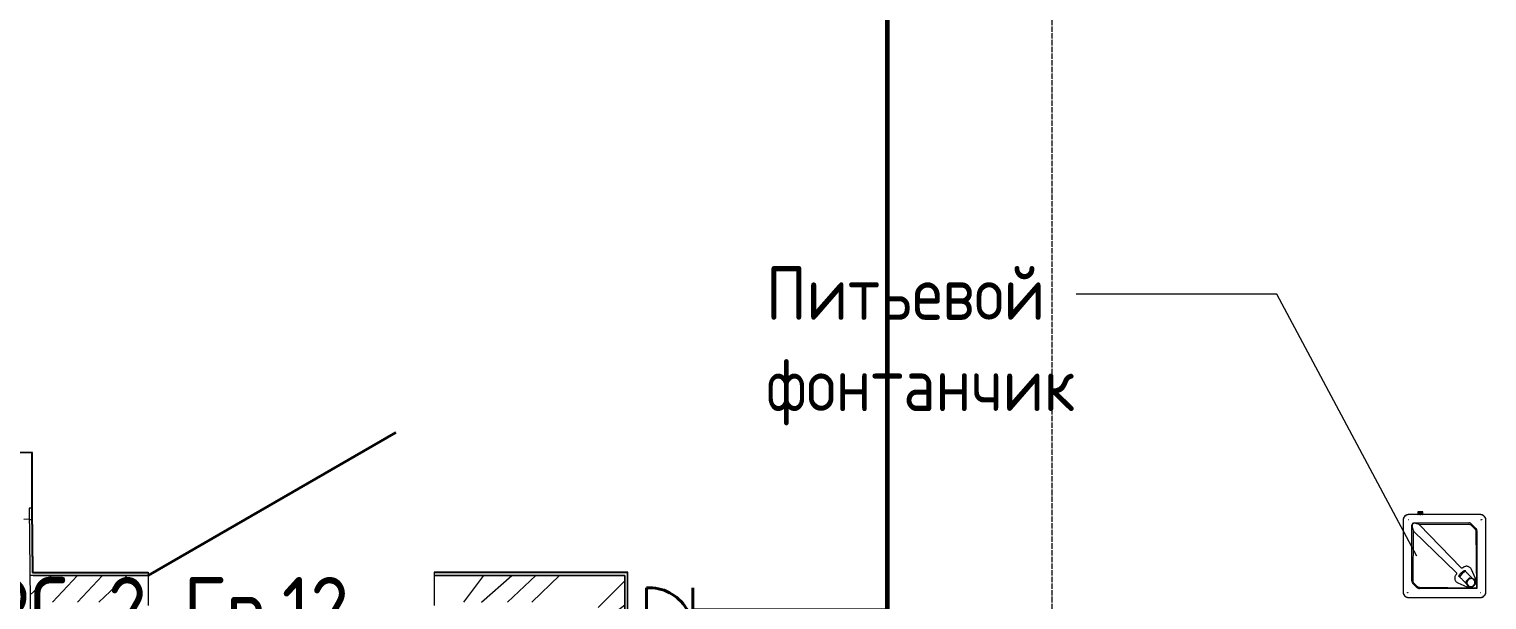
# Model space of a CAD drawing. Header units: millimetres. Extents: x -32 to 417638015, y -35 to 175284279.
# Drawn here: x 417432689 to 417438144, y 175240235 to 175242370 of the extents above; entities that cross this region are included whole.
import ezdxf
from ezdxf import colors
from ezdxf.entities.mleader import LeaderData, LeaderLine
from ezdxf.math import Vec2, Vec3

# ---------------------------------------------------------------- set-up
doc = ezdxf.new("R2010")
doc.units = ezdxf.units.MM
doc.linetypes.add('ADSK_Линия сетки', pattern=[25, 20, -2.5, 0, -2.5])
for name, color, linetype, lineweight in [('_ЭМ_гофра', 5, 'Continuous', 60), ('Аннотация', 7, 'Continuous', 18), ('Двери', 7, 'Continuous', 9), ('Оси', 253, 'Continuous', 9), ('Сантехника', 7, 'Continuous', 18), ('Стены отделка', 7, 'Continuous', 30), ('Стены штриховка', 7, 'Continuous', 9), ('ШТРИХОВКА', 252, 'Continuous', 15), ('ЭМ', 5, 'Continuous', 40), ('ЭОМ_Кабель Быт. розеток', 5, 'Continuous', 30)]:
    doc.layers.add(name, color=color, linetype=linetype, lineweight=lineweight)
doc.layers.add('_ЭМ_Надписи', color=7, linetype='Continuous')
doc.styles.add('GOST Common_5', font='GOST_Common.ttf', dxfattribs={"width": 0.9, "height": 200})
doc.styles.add('ЭОМ', font='isocpeur.ttf', dxfattribs={"width": 0.85, "height": 250})

# ---------------------------------------------------------------- blocks, each defined once
blk = doc.blocks.new('План 4 этажа')
at = {"layer": 'Стены штриховка'}
h = blk.add_hatch(dxfattribs=at)
h.set_pattern_fill('ANSI34', color=8, scale=20)
h.set_pattern_definition([(45, (591.9394108331762, 243.9018102923292), (-269.4076836320746, 269.4076836320746), []), (45, (681.7420108331135, 243.9018102923292), (-269.4076836320746, 269.4076836320746), []), (45, (771.5446108331671, 243.9018102923292), (-269.4076836320746, 269.4076836320746), []), (45, (861.3474108331138, 243.9018102923292), (-269.4076836320746, 269.4076836320746), [])])
h.paths.add_polyline_path([(42973.69537973148, 8870.958765830204), (42531.36132129678, 8870.833660531032), (42531.36132129678, 8770.83366053109), (42973.69537973148, 8770.958765830263)])
h.paths.add_polyline_path([(44756.93941083318, 5663.901810292213), (44756.93941083329, 8870.958765830204), (44043.69537973148, 8870.958765830204), (44043.69537973148, 8770.958765830204), (44656.93941083318, 8770.958765830263), (44656.93941083318, 5663.901810292213)])
at = {"layer": 'Аннотация', "color": 8, "lineweight": 9}
for p, q in [((46847.35426057724, 9922.643614792905), (46446.47798351443, 9922.643614792905)), ((47197.5884294596, 9922.643614792905), (46847.35426057724, 9922.643614792905)), ((47720.8360222429, 8942.877753503679), (47197.5884294596, 9922.643614792905))]:
    blk.add_line(p, q, dxfattribs=at)
at = {"layer": 'Двери', "color": 8, "lineweight": 30}
blk.add_line((42973.69537973147, 8870.958765831136), (43900.34256178082, 9405.958765831136), dxfattribs=at)
at = {"layer": 'Оси', "color": 8, "linetype": 'ADSK_Линия сетки'}
blk.add_line((46356.50476387143, -3353.100552087533), (46356.50476387149, 43019.4890366235), dxfattribs=at)
at = {"layer": 'Сантехника', "color": 8}
for p, q in [((47669.4394108335, 9077.330615397193), (47669.4394108335, 8809.330615397193)), ((47688.07399762272, 9080.330615397193), (47689.93270221901, 9080.330615397193)), ((47958.4394108335, 9098.330615397193), (47690.4394108335, 9098.330615397193)), ((47702.81441083344, 8849.543818832783), (47702.81441083344, 9059.080615397252)), ((47704.01224320444, 9059.080615397252), (47704.01224320444, 9051.148549037112)), ((47711.0644108334, 9067.330615397252), (47915.85120739783, 9067.330615397252)), ((47714.68949812474, 9066.13278302626), (47711.0644108334, 9066.13278302626)), ((47711.26752301678, 9067.330615397252), (47712.46535538778, 9066.13278302626)), ((47712.46535538778, 9066.13278302626), (47711.26752301678, 9067.330615397252)), ((47729.94067377201, 9061.073029922845), (47717.77418615243, 9065.737116439734)), ((47724.4114566218, 9098.376626321988), (47722.93773606343, 9098.376626321988)), ((47724.20648606343, 9098.376626321988), (47725.51022635285, 9098.376626321988)), ((47731.18773606343, 9098.376626321988), (47728.43773606343, 9098.376626321988)), ((47729.94067377201, 9061.073029922845), (47915.85120739783, 9062.690046191972)), ((47886.38490000137, 8899.69820061361), (47729.94067377201, 9061.073029922845)), ((47731.73773606343, 9098.376626321988), (47736.13773606344, 9098.376626321988)), ((47731.73773606343, 9098.376626321988), (47736.13773606344, 9098.376626321988)), ((47739.43773606343, 9098.376626321988), (47736.68773606343, 9098.376626321988)), ((47742.36524577402, 9098.376626321988), (47743.66898606344, 9098.376626321988)), ((47744.93773606343, 9098.376626321988), (47743.46401550507, 9098.376626321988)), ((47922.53068417865, 9060.010092178069), (47938.96446651001, 9044.017467638245)), ((47925.75070233444, 9063.230110333825), (47941.96390577004, 9047.016906898236)), ((47961.43941083339, 9077.837324011605), (47961.43941083339, 9079.696028607897)), ((47962.31683597031, 9080.330615397193), (47963.92270426979, 9080.330615397193)), ((47964.17104632364, 9079.704736379208), (47964.17104632364, 9078.529395628837)), ((47979.4394108335, 8809.330615397193), (47979.4394108335, 9077.330615397193)), ((47704.40790979093, 9048.063861009374), (47708.99451195255, 9036.099494951253)), ((47707.05750907102, 8849.543818832783), (47708.99451195255, 9036.099494951253)), ((47708.99451195255, 9036.099494951253), (47868.31782506147, 8881.63112567371)), ((47941.92081907573, 9037.117411961663), (47944.1771549759, 8823.592871254717)), ((47946.06441083343, 9037.117411961663), (47946.06441083343, 8821.705615397193)), ((47940.03312063161, 8860.00789897982), (47925.05463570957, 8893.425708352122)), ((47720.75311933238, 8825.80612046062), (47706.91491589683, 8839.644323896151)), ((47723.49578621777, 8828.548787345993), (47709.84629930612, 8842.575707305456)), ((47874.38850410442, 8842.801398163487), (47907.78809972543, 8827.792603750597)), ((47878.88092116405, 8866.906422116619), (47881.84981331697, 8863.937529963674)), ((47882.06454978615, 8864.142843279464), (47878.96669950298, 8866.827648686653)), ((47899.13004657122, 8847.426776223874), (47891.1908915752, 8855.365931219887)), ((47900.66492023759, 8845.891902557516), (47899.13004657122, 8847.426776223874)), ((47909.8226033446, 8836.734219450504), (47900.66492023759, 8845.891902557516)), ((47903.8324962671, 8885.920212913828), (47900.86360411417, 8888.889105066715)), ((47900.94237754408, 8888.803326727706), (47903.62718295126, 8885.705476444564)), ((47910.00194158003, 8832.993477525713), (47905.78482707438, 8848.500722575118)), ((47906.03739179722, 8849.45478490513), (47917.47173252467, 8861.448058198614)), ((47906.93575221371, 8847.349797435803), (47911.15286671937, 8831.842552386399)), ((47918.62265766402, 8860.297133059299), (47907.18831693656, 8848.303859765816)), ((47911.51271395814, 8877.470515708206), (47914.80771906765, 8874.175510598696)), ((47912.40409501083, 8876.579134655534), (47920.34325000682, 8868.639979659463)), ((47918.41431690253, 8861.747566155915), (47934.21549795091, 8858.311244440672)), ((47935.36642309024, 8857.160319301358), (47919.56524204186, 8860.5966410166)), ((47920.34325000682, 8868.639979659463), (47921.87812367319, 8867.105105993105)), ((47921.87812367319, 8867.105105993105), (47930.83813169513, 8858.145097971137)), ((47928.57232135472, 8828.066033730283), (47940.01467010003, 8840.067706488946)), ((47935.82096514865, 8856.913363752537), (47934.6700400093, 8858.06428889191)), ((47940.26723482287, 8841.021768818959), (47936.05644274526, 8856.505764928646)), ((47684.70777534325, 8808.131835165608), (47684.70777534325, 8806.956494415179)), ((47686.56198569662, 8806.330615397252), (47684.95611739714, 8806.330615397252)), ((47687.43941083344, 8808.823906782782), (47687.43941083344, 8806.96520218649)), ((47690.4394108335, 8788.330615397193), (47958.4394108335, 8788.330615397193)), ((47944.1771549759, 8823.592871254717), (47730.65261426899, 8825.489386427915)), ((47946.06441083343, 8821.705615397193), (47730.65261426899, 8821.705615397193)), ((47910.2319426846, 8832.59535820986), (47911.38286782395, 8831.444433070545)), ((47911.82683861749, 8831.203220956028), (47927.62973697687, 8827.766525772982)), ((47944.1771549759, 8823.592871254717), (47946.06441083343, 8821.705615397193)), ((47960.80482404413, 8806.330615397252), (47958.94611944786, 8806.330615397252))]:
    blk.add_line(p, q, dxfattribs=at)
at = {"layer": 'Сантехника', "color": 8, "lineweight": 9}
for p, q in [((47724.20648606349, 9108.401040615223), (47724.80507774054, 9107.802448938193)), ((47733.93773606343, 9108.401040615223), (47724.20648606343, 9108.401040615223)), ((47724.80507774054, 9107.802448938193), (47724.20648606349, 9107.203857261164)), ((47724.20648606349, 9107.203857261164), (47724.80507774054, 9106.605265584076)), ((47733.93773606343, 9107.203857261105), (47724.20648606343, 9107.203857261105)), ((47724.80507774054, 9106.605265584076), (47724.20648606349, 9106.006673907046)), ((47724.20648606349, 9106.006673907046), (47724.80507774054, 9105.408082230017)), ((47733.93773606343, 9106.006673907046), (47724.20648606343, 9106.006673907046)), ((47724.80507774054, 9105.408082230017), (47724.20648606349, 9104.809490552929)), ((47724.20648606349, 9104.809490552929), (47724.80507774054, 9104.2108988759)), ((47733.93773606343, 9104.809490552929), (47724.20648606343, 9104.809490552929)), ((47724.80507774054, 9104.2108988759), (47724.20648606349, 9103.612307198811)), ((47724.20648606349, 9103.612307198811), (47724.80507774054, 9103.013715521782)), ((47733.93773606343, 9103.612307198811), (47724.20648606343, 9103.612307198811)), ((47724.80507774054, 9103.013715521782), (47724.20648606349, 9102.415123844752)), ((47724.20648606349, 9102.415123844752), (47724.80507774054, 9101.816532167664)), ((47733.93773606343, 9102.415123844694), (47724.20648606343, 9102.415123844694)), ((47724.80507774054, 9101.816532167664), (47724.20648606349, 9101.217940490635)), ((47724.20648606349, 9101.217940490635), (47724.80507774054, 9100.619348813547)), ((47733.93773606343, 9101.217940490635), (47724.20648606343, 9101.217940490635)), ((47724.80507774054, 9100.619348813547), (47724.20648606349, 9100.020757136517)), ((47724.20648606349, 9100.020757136517), (47724.80507774054, 9099.422165459488)), ((47733.93773606343, 9100.020757136517), (47724.20648606343, 9100.020757136517)), ((47724.80507774054, 9099.422165459488), (47724.20648606349, 9098.8235737824)), ((47724.20648606349, 9098.8235737824), (47724.80507774054, 9098.22498210537)), ((47733.93773606343, 9098.8235737824), (47724.20648606343, 9098.8235737824)), ((47733.93773606343, 9107.802448938193), (47724.80507774049, 9107.802448938193)), ((47733.93773606343, 9106.605265584076), (47724.80507774049, 9106.605265584076)), ((47733.93773606343, 9105.408082229958), (47724.80507774049, 9105.408082229958)), ((47733.93773606343, 9104.2108988759), (47724.80507774049, 9104.2108988759)), ((47733.93773606343, 9103.013715521782), (47724.80507774049, 9103.013715521782)), ((47733.93773606343, 9101.816532167664), (47724.80507774049, 9101.816532167664)), ((47733.93773606343, 9100.619348813547), (47724.80507774049, 9100.619348813547)), ((47733.93773606343, 9099.422165459488), (47724.80507774049, 9099.422165459488)), ((47726.43773606343, 9108.401040615223), (47733.93773606343, 9108.401040615223)), ((47733.93773606343, 9108.401040615223), (47741.43773606343, 9108.401040615223)), ((47743.66898606344, 9108.401040615223), (47733.93773606343, 9108.401040615223)), ((47743.07039438638, 9107.802448938193), (47733.93773606343, 9107.802448938193)), ((47743.66898606344, 9107.203857261105), (47733.93773606343, 9107.203857261105)), ((47743.07039438638, 9106.605265584076), (47733.93773606343, 9106.605265584076)), ((47743.66898606344, 9106.006673907046), (47733.93773606343, 9106.006673907046)), ((47743.07039438638, 9105.408082229958), (47733.93773606343, 9105.408082229958)), ((47743.66898606344, 9104.809490552929), (47733.93773606343, 9104.809490552929)), ((47743.07039438638, 9104.2108988759), (47733.93773606343, 9104.2108988759)), ((47743.66898606344, 9103.612307198811), (47733.93773606343, 9103.612307198811)), ((47743.07039438638, 9103.013715521782), (47733.93773606343, 9103.013715521782)), ((47743.66898606344, 9102.415123844694), (47733.93773606343, 9102.415123844694)), ((47743.07039438638, 9101.816532167664), (47733.93773606343, 9101.816532167664)), ((47743.66898606344, 9101.217940490635), (47733.93773606343, 9101.217940490635)), ((47743.07039438638, 9100.619348813547), (47733.93773606343, 9100.619348813547)), ((47743.66898606344, 9100.020757136517), (47733.93773606343, 9100.020757136517)), ((47743.07039438638, 9099.422165459488), (47733.93773606343, 9099.422165459488)), ((47743.66898606344, 9098.8235737824), (47733.93773606343, 9098.8235737824)), ((47743.07039438645, 9107.802448938193), (47743.6689860635, 9108.401040615223)), ((47743.6689860635, 9107.203857261164), (47743.07039438645, 9107.802448938193)), ((47743.07039438645, 9106.605265584076), (47743.6689860635, 9107.203857261164)), ((47743.6689860635, 9106.006673907046), (47743.07039438645, 9106.605265584076)), ((47743.07039438645, 9105.408082230017), (47743.6689860635, 9106.006673907046)), ((47743.6689860635, 9104.809490552929), (47743.07039438645, 9105.408082230017)), ((47743.07039438645, 9104.2108988759), (47743.6689860635, 9104.809490552929)), ((47743.6689860635, 9103.612307198811), (47743.07039438645, 9104.2108988759)), ((47743.07039438645, 9103.013715521782), (47743.6689860635, 9103.612307198811)), ((47743.6689860635, 9102.415123844752), (47743.07039438645, 9103.013715521782)), ((47743.07039438645, 9101.816532167664), (47743.6689860635, 9102.415123844752)), ((47743.6689860635, 9101.217940490635), (47743.07039438645, 9101.816532167664)), ((47743.07039438645, 9100.619348813547), (47743.6689860635, 9101.217940490635)), ((47743.6689860635, 9100.020757136517), (47743.07039438645, 9100.619348813547)), ((47743.07039438645, 9099.422165459488), (47743.6689860635, 9100.020757136517)), ((47743.6689860635, 9098.8235737824), (47743.07039438645, 9099.422165459488)), ((47743.07039438645, 9098.22498210537), (47743.6689860635, 9098.8235737824))]:
    blk.add_line(p, q, dxfattribs=at)
at = {"layer": 'Сантехника', "color": 8, "flags": 128}
for points in [[(47690.4394108335, 9098.330615397193), (47689.59963481557, 9098.3138176371), (47688.76120226014, 9098.263451229548), (47687.92545448043, 9098.179596750124), (47687.0937284946, 9098.062388348102), (47686.2673548868, 9097.912013531837), (47685.44765567852, 9097.72871286911), (47684.63594221364, 9097.512779601733), (47683.83351306056, 9097.264559176925), (47683.04165193472, 9096.98444869445), (47682.26162564502, 9096.67289627128), (47681.49468206711, 9096.330400324834), (47680.74204814713, 9095.95750877558), (47680.00492793878, 9095.554818170436), (47679.28450067716, 9095.12297272851), (47678.5819188922, 9094.6626633103), (47677.89830656489, 9094.1746263128), (47677.23475732911, 9093.659642490966), (47676.5923327221, 9093.11853570916), (47675.97206048617, 9092.552171622752), (47675.37493292461, 9091.961456293473), (47674.8019053141, 9091.347334739869), (47674.25389437662, 9090.710789425357), (47673.73177681273, 9090.052838686737), (47673.23638789918, 9089.374535104726), (47672.76852015253, 9088.676963820413), (47672.32892206139, 9087.961240799108), (47671.91829688891, 9087.228511044872), (47671.53730154779, 9086.479946769017), (47671.1865455493, 9085.716745514714), (47670.86659002819, 9084.9401282412), (47670.57794684506, 9084.151337370393), (47670.32107776742, 9083.351634799503), (47670.09639373102, 9082.542299881927), (47669.90425418236, 9081.7246273809), (47669.74496650374, 9080.899925398116), (47669.61878552148, 9080.069513280701), (47669.52591309822, 9079.234719510947), (47669.46649781002, 9078.396879580803), (47669.44063470867, 9077.557333855424), (47669.4394108335, 9077.330615397193)], [(47717.77418615243, 9065.737116439734), (47717.42396336547, 9065.846497291117), (47716.97946192243, 9065.943348006054), (47716.46007446271, 9066.023443196784), (47715.88846074116, 9066.083288482856), (47715.28955903181, 9066.1202729434), (47714.68949812474, 9066.13278302626)], [(47979.4394108335, 9077.330615397193), (47979.42261307338, 9078.17039141513), (47979.37224666585, 9079.008823970566), (47979.28839218643, 9079.844571750262), (47979.17118378438, 9080.676297736121), (47979.02080896816, 9081.502671343915), (47978.83750830538, 9082.322370552167), (47978.62157503802, 9083.134084017016), (47978.37335461323, 9083.936513170134), (47978.09324413074, 9084.728374295984), (47977.78169170756, 9085.508400585677), (47977.43919576112, 9086.275344163587), (47977.06630421186, 9087.027978083584), (47976.66361360672, 9087.765098291915), (47976.23176816478, 9088.485525553522), (47975.7714587466, 9089.188107338501), (47975.28342174907, 9089.871719665825), (47974.76843792726, 9090.535268901614), (47974.22733114546, 9091.177693508624), (47973.66096705906, 9091.79796574451), (47973.07025172979, 9092.395093306084), (47972.45613017617, 9092.968120916572), (47971.81958486167, 9093.516131854092), (47971.161634123, 9094.038249417965), (47970.48333054102, 9094.533638331515), (47969.78575925673, 9095.001506078173), (47969.07003623539, 9095.441104169295), (47968.33730648115, 9095.851729341783), (47967.58874220531, 9096.232724682894), (47966.82554095102, 9096.58348068141), (47966.0489236775, 9096.903436202498), (47965.26013280671, 9097.192079385626), (47964.46043023577, 9097.44894846325), (47963.65109531819, 9097.673632499704), (47962.83342281722, 9097.86577204836), (47962.00872083441, 9098.025059726962), (47961.178308717, 9098.151240709238), (47960.34351494724, 9098.244113132474), (47959.50567501711, 9098.303528420685), (47958.66612929172, 9098.329391522042), (47958.4394108335, 9098.330615397193)], [(47704.01224320444, 9051.148549037112), (47704.02475328727, 9050.548488130036), (47704.06173774783, 9049.94958642067), (47704.12158303387, 9049.37797269912), (47704.20167822459, 9048.858585239388), (47704.29852893956, 9048.414083796379), (47704.40790979093, 9048.063861009374)], [(47878.96669950298, 8866.827648686653), (47878.65972239658, 8867.19548442401), (47878.4832379382, 8867.665387252637), (47878.44707735431, 8868.21118081006), (47878.55325500298, 8868.802461172221), (47878.79585616218, 8869.406290531566)], [(47878.79585616219, 8869.406290531566), (47882.44669803458, 8875.29164476064), (47887.08388685437, 8880.686139376368), (47892.47838147006, 8885.32332819613), (47898.36373569917, 8888.974170068512)], [(47898.36373569917, 8888.974170068512), (47898.96756505846, 8889.216771227715), (47899.55884542067, 8889.32294887642), (47900.1046389781, 8889.28678829252), (47900.57454180668, 8889.110303834139), (47900.94237754408, 8888.803326727706)], [(47669.4394108335, 8809.330615397193), (47669.45620859362, 8808.490839379316), (47669.50657500114, 8807.65240682388), (47669.59042948057, 8806.816659044125), (47669.70763788262, 8805.984933058324), (47669.85801269883, 8805.15855945053), (47670.04131336161, 8804.33886024222), (47670.25724662897, 8803.527146777371), (47670.50546705377, 8802.724717624253), (47670.78557753626, 8801.932856498403), (47671.09712995944, 8801.15283020871), (47671.43962590588, 8800.3858866308), (47671.81251745513, 8799.63325271086), (47672.21520806027, 8798.896132502472), (47672.64705350222, 8798.175705240865), (47673.1073629204, 8797.473123455886), (47673.59539991793, 8796.78951112862), (47674.11038373973, 8796.12596189283), (47674.65149052154, 8795.483537285822), (47675.21785460794, 8794.863265049877), (47675.80856993721, 8794.266137488303), (47676.42269149083, 8793.693109877815), (47677.05923680533, 8793.145098940353), (47677.71718754399, 8792.622981376422), (47678.39549112599, 8792.127592462872), (47679.09306241027, 8791.659724716214), (47679.80878543161, 8791.220126625092), (47680.54151518585, 8790.809501452604), (47681.29007946169, 8790.428506111493), (47682.05328071596, 8790.077750112978), (47682.82989798949, 8789.75779459189), (47683.61868886028, 8789.46915140876), (47684.41839143123, 8789.212282331137), (47685.2277263488, 8788.987598294741), (47686.04539884978, 8788.795458746084), (47686.87010083259, 8788.636171067425), (47687.70051295, 8788.509990085207), (47688.53530671974, 8788.417117661913), (47689.37314664989, 8788.357702373702), (47690.21269237527, 8788.331839272403), (47690.4394108335, 8788.330615397193)], [(47958.4394108335, 8788.330615397193), (47959.27918685142, 8788.347413157346), (47960.11761940685, 8788.397779564839), (47960.95336718656, 8788.481634044263), (47961.7850931724, 8788.598842446285), (47962.61146678019, 8788.74921726255), (47963.43116598846, 8788.932517925336), (47964.24287945335, 8789.148451192712), (47965.04530860644, 8789.396671617462), (47965.83716973228, 8789.676782099996), (47966.61719602197, 8789.988334523165), (47967.38413959988, 8790.330830469611), (47968.13677351987, 8790.703722018865), (47968.87389372822, 8791.10641262395), (47969.59432098983, 8791.538258065935), (47970.2969027748, 8791.998567484086), (47970.98051510211, 8792.486604481644), (47971.64406433788, 8793.001588303421), (47972.2864889449, 8793.542695085227), (47972.90676118082, 8794.109059171635), (47973.50388874239, 8794.699774500914), (47974.07691635289, 8795.313896054518), (47974.62492729038, 8795.95044136903), (47975.14704485426, 8796.608392107708), (47975.64243376782, 8797.286695689661), (47976.11030151445, 8797.984266973974), (47976.5498996056, 8798.699989995337), (47976.96052477809, 8799.432719749573), (47977.3415201192, 8800.18128402537), (47977.69227611771, 8800.944485279673), (47978.01223163881, 8801.721102553187), (47978.30087482193, 8802.509893423994), (47978.55774389958, 8803.309595994942), (47978.78242793598, 8804.118930912518), (47978.97456748464, 8804.936603413487), (47979.13385516325, 8805.76130539627), (47979.26003614553, 8806.591717513686), (47979.35290856878, 8807.42651128344), (47979.41232385698, 8808.264351213584), (47979.43818695833, 8809.103896938963), (47979.4394108335, 8809.330615397193)]]:
    blk.add_lwpolyline(points, dxfattribs=at)
at = {"layer": 'Сантехника', "color": 8}
for centre, radius, start, end in [((47690.43941083344, 9077.330615397193), 20.99999999998956, 143.4282453455783, 180), ((47690.43941083344, 9077.330615397193), 20.99999999998958, 113.6770967991647, 135.8149915133143), ((47687.44491767725, 9082.830615397135), 13, 122.0346134761377, 132.0600837755239), ((47690.43941083344, 9077.330615397193), 20.99999999998957, 102.5039300354582, 111.3737143637742), ((47690.43941083344, 9077.330615397193), 20.99999999998955, 90, 97.61715666176383), ((47711.0644108334, 9059.080615397252), 8.249999999963428, 90, 180), ((47711.0644108334, 9059.080615397252), 7.052167628959346, 90, 180), ((47915.85120739783, 9053.330615397252), 14.00000000000012, 45, 90), ((47958.43941083344, 9077.330615397193), 20.99999999998952, 50.28399470523652, 90), ((47958.43941083344, 9077.330615397193), 20.99999999998952, 23.67709679696792, 45.81499151213526), ((47958.43941083344, 9077.330615397193), 20.99999999998954, 12.50393003645268, 21.37371436407806), ((47958.43941083344, 9077.330615397193), 20.99999999998957, 0, 7.617156660937416), ((47932.06441083343, 9037.117411961663), 14.00000000000018, 0, 45), ((47716.81441083344, 8849.543818832783), 14.00000000000014, 180, 225), ((47690.43941083344, 8809.330615397193), 20.99999999998959, 180, 187.6171566609374), ((47690.43941083344, 8809.330615397193), 20.99999999998957, 192.5039300364527, 201.373714364078), ((47690.43941083344, 8809.330615397193), 20.99999999998955, 203.6770967969679, 225.8149915121353), ((47690.43941083344, 8809.330615397193), 20.99999999998957, 230.2839947052366, 270), ((47730.65261426899, 8835.705615397193), 14.00000000000015, 225, 270), ((47958.43941083344, 8809.330615397193), 20.99999999998953, 270, 277.6171566617638), ((47958.43941083344, 8809.330615397193), 20.99999999998956, 282.5039300354582, 291.3737143637742), ((47958.43941083344, 8809.330615397193), 20.99999999998957, 293.6770967991647, 315.8149915133143), ((47961.43390398962, 8803.830615397252), 13.00000000000001, 302.0346134761377, 312.0600837755239), ((47958.43941083344, 8809.330615397193), 20.99999999998956, 323.9012111582476, 0)]:
    blk.add_arc(centre, radius, start, end, dxfattribs=at)
for centre, major_axis, ratio, start_param, end_param in [((47883.97113366047, 8866.05885030725), (2.121320343559622, 2.121320343559665), 0.6691306063588587, 2.01620351510258, 3.199064863080772), ((47905.27342252245, 8862.496603708307), (22.70975733610698, 22.70975733610766), 0.6691306063588601, 1.125389138488788, 2.016203515102494), ((47660.28812240919, 8624.4631620539), (230.9027691660047, 230.902769166012), 0.6691306063588588, 0, 0.05747220949082692), ((47901.71117592348, 8883.798892570252), (2.121320343559612, 2.121320343559675), 0.6691306063588609, 6.225713097689566, 7.408574445668363), ((48143.30686417684, 9107.481903821521), (230.9027691660047, 230.9027691660121), 0.6691306063588591, 3.084120444098905, 3.141592653589771), ((47906.72741145223, 8848.800230532419), (0.7071067811865122, 0.707106781186586), 0.9510565162951398, 1.595876697681477, 2.643074248878042), ((47907.87833659157, 8847.649305393104), (0.7071067811866351, 0.7071067811864714), 0.9510565162951513, 1.595876697681637, 2.643074248878234), ((47923.58169230128, 8844.188333929342), (10.8907910240618, 10.89079102406147), 0.9510565162951542, 1.570796326794909, 4.712388980384692), ((47923.58169230128, 8844.188333929342), (10.89079102406176, 10.8907910240614), 0.9510565162951539, 4.712388980384693, 7.85398163397449), ((47918.16175217969, 8860.793503825902), (0.7071067811863435, 0.707106781186762), 0.9510565162951523, 0.5486791464846914, 1.595876697681225), ((47919.31267731902, 8859.642578686588), (0.7071067811865976, 0.707106781186514), 0.9510565162951506, 0.5486791464850701, 1.595876697681583), ((47935.1138583674, 8856.206256971345), (0.7071067811864356, 0.7071067811866715), 0.9510565162951443, 5.784666902467666, 6.831864453664395), ((47939.32465044502, 8840.722260861658), (0.7071067811864752, 0.7071067811866174), 0.9510565162951513, 4.737469351271228, 5.784666902467784), ((47912.07352945364, 8832.135094700265), (0.6906616297533162, 0.6906616297534995), 0.9510565162951385, 2.643074248878061, 3.690271800074629), ((47927.88230169971, 8828.720588102995), (0.7071067811864755, 0.7071067811866117), 0.9510565162951601, 3.690271800074661, 4.737469351271182)]:
    blk.add_ellipse(centre, major_axis=major_axis, ratio=ratio, start_param=start_param, end_param=end_param, dxfattribs=at)
for points in [[(47915.85120739783, 9062.690046191972), (47916.69038010767, 9062.693605146487), (47918.30517591242, 9062.499377480359), (47920.62766761175, 9061.566915292933), (47921.92763373211, 9060.592027967796), (47922.53068417865, 9060.010092178069)], [(47938.96446651001, 9044.017467638245), (47939.58882317062, 9043.404563098447), (47940.64080240494, 9042.07506130467), (47941.67025223511, 9039.674109530868), (47941.90750629554, 9037.993584173848), (47941.92081907573, 9037.117411961663)], [(47925.05463570957, 8893.425708352122), (47924.38630430965, 8894.903371764172), (47922.75945819742, 8897.614879265311), (47919.36401748496, 8901.044969211973), (47915.26727004922, 8903.555027862312), (47910.68714882743, 8905.025304737443), (47905.88762089864, 8905.363674167718), (47901.14864657227, 8904.555980984354), (47896.71771811895, 8902.630570145964), (47894.19988158757, 8900.716425441438), (47893.03076294329, 8899.592168084055)], [(47709.84629930612, 8842.575707305456), (47709.23928890959, 8843.204846013221), (47708.2228874206, 8844.56103029789), (47707.25248672546, 8846.98430478404), (47707.05233336851, 8848.668598243676), (47707.05750907102, 8849.543818832783)], [(47863.00298496658, 8857.262560427072), (47863.29722022657, 8855.694218884746), (47864.26594440098, 8852.629442677484), (47866.76715097826, 8848.515288607625), (47870.19771319401, 8845.103989232157), (47872.90991336669, 8843.471586142783), (47874.38850410442, 8842.801398163487)], [(47730.65261426899, 8825.489386427915), (47729.7447254193, 8825.501532124938), (47728.00283516185, 8825.74487733253), (47725.51151532322, 8826.80987761059), (47724.13193935245, 8827.900890721474), (47723.49578621777, 8828.548787345993)]]:
    blk.add_open_spline(points, degree=3, dxfattribs=at)
for points, knots in [([(47893.03076294329, 8899.592168084055), (47892.42555585778, 8899.011385516846), (47891.33119923075, 8898.406475946133), (47889.68358671646, 8898.214972808491), (47888.04368745688, 8898.4599829801), (47886.97065461663, 8899.099116283178), (47886.38490000137, 8899.69820061361)], [-1, -1, -1, -1, -0.6666666666666666, -0.5, -0.3333333333333333, 0, 0, 0, 0]), ([(47868.39184305927, 8874.884356126306), (47867.25178531752, 8873.721608295105), (47865.30776286921, 8871.213025423873), (47863.34228822367, 8866.785291704873), (47862.5425059496, 8862.276135465887), (47862.68190651822, 8859.310629078827), (47862.88371097753, 8857.968647292)], [-1, -1, -1, -1, -0.875, -0.75, -0.625, -0.5186989189854729, -0.5186989189854729, -0.5186989189854729, -0.5186989189854729]), ([(47868.31782506147, 8881.63112567371), (47868.92686682442, 8881.035463035223), (47869.57470522993, 8879.943498158711), (47869.81693246203, 8878.275619203981), (47869.61270886219, 8876.60201543715), (47868.98879217726, 8875.494481198839), (47868.39184305927, 8874.884356126306)], [-1, -1, -1, -1, -0.6666666666666666, -0.5, -0.3333333333333333, 0, 0, 0, 0]), ([(47929.05535453722, 8828.411713244102), (47929.51053145071, 8828.648663867032), (47933.37993219768, 8830.822141955665), (47937.22991404685, 8834.672226460767), (47939.48678957113, 8838.886311850802), (47939.84749563523, 8839.653456844797)], [-0.6261624964026765, -0.6261624964026765, -0.6261624964026765, -0.6261624964026765, -0.6000000000000001, -0.4, -0.3568135294439236, -0.3568135294439236, -0.3568135294439236, -0.3568135294439236]), ([(47940.41582939767, 8840.960003672459), (47940.6539138486, 8841.554165064881), (47941.5269450835, 8844.0078831024), (47942.35976757357, 8848.524852567993), (47942.00078010315, 8854.464810538047), (47940.84402103688, 8858.18284578016), (47940.03312063161, 8860.00789897982)], [-0.3326133605954605, -0.3326133605954605, -0.3326133605954605, -0.3326133605954605, -0.3, -0.2, -0.1, 0, 0, 0, 0]), ([(47907.78809972543, 8827.792603750597), (47909.61518481757, 8826.979009315779), (47913.33715723481, 8825.818283305678), (47920.15074166221, 8825.400231063832), (47924.87850683932, 8826.538167455408), (47927.47275364708, 8827.659176223853)], [-1, -1, -1, -1, -0.9, -0.8, -0.6559474038264383, -0.6559474038264383, -0.6559474038264383, -0.6559474038264383])]:
    blk.add_open_spline(points, degree=3, knots=knots, dxfattribs=at)
at = {"layer": 'Стены отделка', "color": 8, "lineweight": 9}
for p, q in [((42538.02281066764, 9331.246412835666), (40648.06990432704, 9331.246412835666)), ((42540.02281066764, 9080.264030507125), (42540.02281066764, 9329.246412835666)), ((42540.02244387695, 9122.847896871506), (42528.02317745844, 9122.715211461822)), ((42528.02317745844, 9122.715211461822), (42570.37425883743, 5292.739407681103)), ((42542.6750883403, 8882.958765830204), (42540.02244387695, 9122.847896871506)), ((42508.47426840162, 9081.810698674293), (42528.47304576589, 9082.031841023767)), ((42528.49259384943, 9080.264030507125), (42540.02281066764, 9080.264030507125)), ((42542.6750883403, 8882.958765830204), (42973.69537973148, 8882.958765830204)), ((42542.6750883403, 8870.958765830204), (42973.69537973148, 8870.958765830204)), ((44768.93941083318, 8882.958765830204), (44043.69537973148, 8882.958765830204)), ((44756.93941083318, 8870.958765830204), (44043.69537973148, 8870.958765830204)), ((44756.93941083318, 5656.662908960599), (44756.93941083318, 8870.958765830204)), ((44768.93941083318, 5656.662908960599), (44768.93941083318, 8882.958765830204)), ((44768.93941083318, 3668.901810292271), (44768.93941083318, 8880.958765830204))]:
    blk.add_line(p, q, dxfattribs=at)
at = {"layer": 'Стены штриховка', "color": 8}
for p, q in [((42540.02281066764, 9329.246412835666), (40646.06990432704, 9329.246412835666)), ((42538.02281066764, 9080.264030507125), (42538.02281066764, 9331.246412835666)), ((42540.02281066764, 9331.246412835666), (42538.02281066764, 9331.246412835666)), ((42540.02281066764, 9329.246412835666), (42540.02281066764, 9331.246412835666)), ((42540.6970816562, 8880.958765830204), (42538.02256614051, 9122.82578263653)), ((42973.69537973148, 8870.958765830204), (42530.80704823544, 8870.958765830204)), ((42540.69710860297, 8880.956328921719), (42973.69537973148, 8880.958765830204)), ((42973.69537973148, 8882.958765830204), (42973.69537973148, 8758.958765830204)), ((44043.69537973148, 8882.958765830204), (44043.69537973148, 8758.958765830204)), ((44768.93941083318, 8880.958765830204), (44043.69537973148, 8880.958765830204)), ((44043.69537973148, 8870.958765830204), (44756.93941083318, 8870.958765830204)), ((44756.93941083318, 8870.958765830204), (44756.93941083329, 5656.662908960599)), ((44766.93941083318, 5663.901810292213), (44766.93941083318, 8882.958765830204))]:
    blk.add_line(p, q, dxfattribs=at)
at = {"layer": 'Аннотация', "color": 8, "lineweight": 9, "insert": (45285.61860851443, 10026.76687958493), "char_height": 200, "width": 1559.7, "attachment_point": 1, "line_spacing_factor": 1.022765581104984, "style": 'GOST Common_5'}
blk.add_mtext('\\pxt1.8,3.6,5.4,7.2,9,10.8,12.6,14.4,16.2,18,19.8,21.6,23.4,25.2,27,28.8,30.6,32.4,34.2,36,37.8,39.6,41.4,43.2,45,46.8,48.6,50.4,52.2,54,55.8,57.6;{Питьевой фонтанчик}', dxfattribs=at)
blk = doc.blocks.new('2м розетка IP20')
at = {"layer": 'ЭМ', "color": 5}
for p, q in [((-494124.5288989447, -357092.425935962), (-494124.5288989448, -356766.4727110532)), ((-494287.2610558264, -356918.8899185207), (-493961.7967420437, -356918.8899185208)), ((-494287.2610558359, -357092.4259359619), (-493961.7967420536, -357092.425935962))]:
    blk.add_line(p, q, dxfattribs=at)
blk.add_arc((-494124.5288989448, -357081.9583842801), 163.0684657580474, 356.3195877733476, 183.6804122266523, dxfattribs=at)
at = {"layer": 'ЭОМ_Кабель Быт. розеток', "color": 7, "insert": (-494016.0561024608, -356612.1914261652), "char_height": 200, "attachment_point": 1, "style": 'ЭОМ'}
blk.add_mtext_dynamic_manual_height_columns('2', width=91.25622940808535, gutter_width=1250, heights=[0], dxfattribs=at)

msp = doc.modelspace()

# ---------------------------------------------------------------- linework, layer by layer
at = {"layer": '_ЭМ_гофра', "linetype": 'ByBlock'}
msp.add_lwpolyline([(417435172.4669229, 175240195.4575559), (417435901.0689344, 175240195.4575559), (417435901.0689344, 175243405.1425871)], dxfattribs=at)

# ---------------------------------------------------------------- block references
at = {"layer": 'ШТРИХОВКА'}
msp.add_blockref('План 4 этажа', (417390160.9595469, 175231455.6631508), dxfattribs=at)
at = {"layer": 'ЭОМ_Кабель Быт. розеток', "rotation": 270}
msp.add_blockref('2м розетка IP20', (417792091.3568414, 174745992.9487026), dxfattribs=at)

# ---------------------------------------------------------------- leaders
at = {"layer": '_ЭМ_Надписи', "color": 7, "ltscale": 5}
ml = msp.add_multileader_mtext('Standard', dxfattribs=at)
ml.set_content('{\\fGOST Common|b0|i0|c204|p34;\\W0.9;\\C256;4ЩРС-2\\fISOCPEUR|b0|i0|c204|p34;\\W0.85; Гр.11 Резерв\\P\\fGOST Common|b0|i0|c0|p34;\\W0.9;h=\\fGOST Common|b0|i0|c204|p34;1\\fGOST Common|b0|i0|c0|p34;.\\fGOST Common|b0|i0|c204|p34;8м}', color=1, style='ЭОМ')
ml.set_leader_properties()
ml.build(insert=Vec2(0, 0))
ml.multileader.update_dxf_attribs({"text_left_attachment_type": 6, "text_right_attachment_type": 6, "dogleg_length": 0, "arrow_head_size": 200})
ctx = ml.context
ctx.base_point, ctx.char_height, ctx.arrow_head_size, ctx.landing_gap_size, ctx.plane_origin = Vec3(417437264.3377641, 175245976.2049262), 250, 200, 0, Vec3(417427514.7082169, 175266790.1614624)
ctx.left_attachment, ctx.right_attachment = 6, 6
notes = []
notes.append((ctx, [(1, (1, 1, 0), (417439001.8377641, 175245976.2049262), (-1, 0), 0, [(2, [(417439890.9348994, 175245267.7578565), (417439828.5132354, 175240911.5073712), (417439828.5132354, 175240911.5073712)], 0, [])])]))
ctx.mtext.insert, ctx.mtext.width, ctx.mtext.defined_height, ctx.mtext.flow_direction = Vec3(417437264.3377641, 175246276.2049262), 2273.287500041229, 545.6159617257083, 5
ml = msp.add_multileader_mtext('Standard', dxfattribs=at)
ml.set_content('{\\fGOST Common|b0|i0|c204|p34;\\W0.9;\\C256;4ЩРС-2\\fISOCPEUR|b0|i0|c204|p34;\\W0.85; Гр.12 Резерв\\P\\fGOST Common|b0|i0|c0|p34;\\W0.9;h=\\fGOST Common|b0|i0|c204|p34;1\\fGOST Common|b0|i0|c0|p34;.\\fGOST Common|b0|i0|c204|p34;8м}', color=1, style='ЭОМ')
ml.set_leader_properties()
ml.build(insert=Vec2(0, 0))
ml.multileader.update_dxf_attribs({"text_left_attachment_type": 6, "text_right_attachment_type": 6, "dogleg_length": 0, "arrow_head_size": 200})
ctx = ml.context
ctx.base_point, ctx.char_height, ctx.arrow_head_size, ctx.landing_gap_size, ctx.plane_origin = Vec3(417432099.0004817, 175240020.8547406), 250, 200, 0, Vec3(417416998.6722753, 175259535.864907)
ctx.left_attachment, ctx.right_attachment = 6, 6
notes.append((ctx, [(0, (1, 1, 0), (417432099.0004817, 175240020.8547406), (1, 0), 0, [(2, [(417429374.8989577, 175238013.4613011), (417432244.4405225, 175236295.6375521), (417432244.4405225, 175236295.6375521)], 0, [])])]))
ctx.mtext.insert, ctx.mtext.width, ctx.mtext.defined_height, ctx.mtext.flow_direction = Vec3(417432099.0004817, 175240320.8547406), 2273.287500041229, 545.6159617257083, 5
for ctx, leaders in notes:
    for number, flags, end, landing, length, lines in leaders:
        leader = LeaderData()
        leader.index, (leader.has_last_leader_line, leader.has_dogleg_vector, leader.attachment_direction) = number, flags
        leader.last_leader_point, leader.dogleg_vector, leader.dogleg_length = Vec3(end), Vec3(landing), length
        for number, points, colour, breaks in lines:
            line = LeaderLine()
            line.index, line.vertices, line.color, line.breaks = number, Vec3.list(points), colors.encode_raw_color(colour), breaks
            leader.lines.append(line)
        ctx.leaders.append(leader)

doc.saveas('drawing.dxf')
